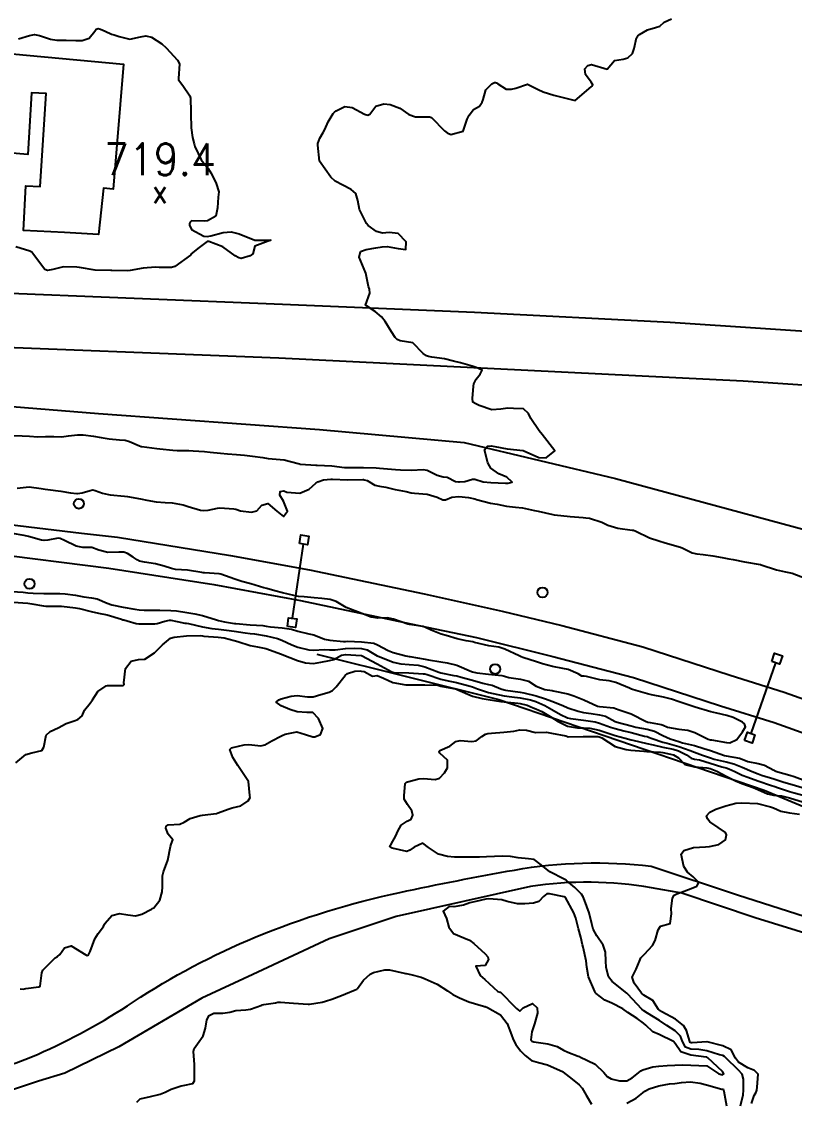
# Model space of a CAD drawing. Header units: metres. Extents: x 307586 to 320046, y 7427249 to 7434250.
# Drawn here: x 310964.7 to 311061.8, y 7432630.5 to 7432765.9 of the extents above; entities that cross this region are included whole.
import ezdxf
from ezdxf.enums import TextEntityAlignment as Align

# ---------------------------------------------------------------- set-up
doc = ezdxf.new("R2010")
doc.units = ezdxf.units.M
doc.header["$MEASUREMENT"] = 0
for name, color, linetype in [('Curvas de Nivel 1m', 11, 'Continuous'), ('Curvas de Nivel 5m', 15, 'Continuous'), ('Divisa', 42, 'FENCELINE2'), ('Edificações', 30, 'Continuous'), ('Linha Férrea', 20, 'Continuous'), ('Pontos Cotados', 45, 'Continuous'), ('Portico', 45, 'Continuous'), ('Postes', 20, 'Continuous'), ('Vias Primárias', 230, 'Continuous'), ('Vias Secundárias', 230, 'Continuous')]:
    doc.layers.add(name, color=color, linetype=linetype)
doc.styles.add('Style-STANDARD', font='STANDARD.shx')
doc.linetypes.add('FENCELINE2', pattern='A,0.25,-0.1,[132,ltypeshp.shx,S=0.1,R=0,X=-0.1,Y=0],-0.1,1', length=1.45)

# ---------------------------------------------------------------- blocks, each defined once
blk = doc.blocks.new('ELVTXT_97')
at = {"layer": 'Pontos Cotados', "linetype": 'Continuous', "style": 'Style-STANDARD'}
for s, height, p in [('719.4', 4, (0, 4)), ('x', 3, (0, 0))]:
    blk.add_text(s, height=height, dxfattribs=at).set_placement(p, align=Align.MIDDLE_CENTER)

msp = doc.modelspace()

# ---------------------------------------------------------------- linework, layer by layer
at = {"layer": 'Curvas de Nivel 1m', "flags": 128}
for points, elevation in [([(310963.72, 7432713.91), (310964.78, 7432713.87), (310965.72, 7432713.82), (310966.74, 7432713.77), (310967.72, 7432713.81), (310968.75, 7432713.79), (310969.72, 7432713.75), (310970.59, 7432713.88), (310971.73, 7432714.02), (310972.46, 7432713.99), (310973.72, 7432713.86), (310974.72, 7432713.69), (310975.72, 7432713.51), (310977, 7432713.39), (310977.72, 7432713.32), (310978.26, 7432713.19), (310979.51, 7432712.63), (310979.71, 7432712.55), (310979.8, 7432712.54), (310981.71, 7432712.29), (310982.06, 7432712.25), (310983.71, 7432712.07), (310984.25, 7432712.04), (310985.7, 7432712.02), (310986.25, 7432712.01), (310987.7, 7432711.92), (310988.39, 7432711.84), (310989.7, 7432711.71), (310990.56, 7432711.64), (310991.7, 7432711.55), (310992.73, 7432711.45), (310993.7, 7432711.34), (310995, 7432711.15), (310995.69, 7432711.04), (310997.2, 7432710.92), (310997.69, 7432710.85), (310999.45, 7432710.39), (310999.64, 7432710.35), (310999.68, 7432710.34), (310999.73, 7432710.34), (311001.68, 7432710.21), (311001.85, 7432710.2), (311003.68, 7432710.11), (311005.27, 7432709.92), (311005.68, 7432709.89), (311006.1, 7432709.89), (311007.68, 7432709.9), (311009.27, 7432709.87), (311009.68, 7432709.83), (311010.17, 7432709.77), (311011.68, 7432709.67), (311012.32, 7432709.6), (311013.68, 7432709.59), (311015.14, 7432709.67), (311015.68, 7432709.56), (311016.91, 7432708.95), (311017.67, 7432708.73), (311018.16, 7432708.67), (311019.21, 7432708.16), (311019.61, 7432708.1), (311019.66, 7432708.09), (311019.72, 7432708.1), (311020.41, 7432708.14), (311021.37, 7432708.42), (311021.67, 7432708.42), (311022.7, 7432708.12), (311023.66, 7432708.02), (311025.52, 7432707.94), (311025.66, 7432707.93), (311025.82, 7432707.92), (311026.36, 7432708.07), (311025.67, 7432708.71), (311024.68, 7432709.1), (311023.68, 7432709.83), (311023.49, 7432710.11), (311023.3, 7432710.5), (311022.88, 7432712.12), (311023.24, 7432712.6), (311023.72, 7432712.63), (311024.17, 7432712.56), (311025.71, 7432712.23), (311027.71, 7432712.06), (311029.7, 7432711.15), (311030.61, 7432711.11), (311031.71, 7432712.01), (311030.12, 7432714.03), (311029.74, 7432714.49), (311028.69, 7432716.05), (311028.38, 7432716.67), (311027.78, 7432717.28), (311026.51, 7432717.33), (311025.78, 7432717.36), (311024.92, 7432717.23), (311023.77, 7432717.13), (311022.2, 7432717.7), (311021.78, 7432717.89), (311021.38, 7432718.13), (311021.36, 7432718.56), (311021.47, 7432720.13), (311021.51, 7432720.43), (311021.82, 7432721), (311022.32, 7432721.63), (311022.58, 7432722.12), (311021.84, 7432722.48), (311021.33, 7432722.64), (311019.84, 7432723.04), (311018.96, 7432723.28), (311017.85, 7432723.56), (311016.27, 7432723.77), (311015.85, 7432723.84), (311015.56, 7432723.91), (311015.14, 7432724.21), (311013.87, 7432725.56), (311012.29, 7432725.83), (311011.88, 7432725.99), (311011.65, 7432726.25), (311011.19, 7432726.96), (311010.4, 7432728.26), (311009.91, 7432728.81), (311009.11, 7432729.48), (311007.92, 7432730.3), (311008.45, 7432731.79), (311008.4, 7432732.29), (311008.28, 7432732.62), (311007.97, 7432734.3), (311007.1, 7432736.31), (311007.29, 7432737.02), (311008.01, 7432737.3), (311009.23, 7432737.49), (311010.02, 7432737.63), (311010.62, 7432737.66), (311012.01, 7432737.4), (311012.99, 7432737.27), (311013.04, 7432738.24), (311012.03, 7432739.3), (311010.89, 7432739.41), (311010.03, 7432739.32), (311009.31, 7432739.56), (311008.27, 7432740.3), (311008.05, 7432740.56), (311007.15, 7432742.31), (311006.95, 7432743.44), (311006.7, 7432744.31), (311006.1, 7432744.82), (311005.07, 7432745.37), (311004.12, 7432745.85), (311003.55, 7432746.36), (311002.14, 7432748.37), (311001.91, 7432750.37), (311001.93, 7432750.61), (311002.18, 7432751.25), (311002.58, 7432751.98), (311002.81, 7432752.36), (311003.24, 7432753.32), (311003.85, 7432754.35), (311004.03, 7432754.54), (311004.22, 7432754.7), (311005.31, 7432755.25), (311006.22, 7432755.1), (311007.79, 7432754.3), (311008.21, 7432754.17), (311008.45, 7432754.3), (311009.21, 7432755.3), (311010.23, 7432755.58), (311011.01, 7432755.48), (311012.22, 7432755.02), (311013.38, 7432754.24), (311014.21, 7432753.94), (311015.95, 7432753.94), (311016.21, 7432753.86), (311017.86, 7432752.18), (311018.19, 7432751.92), (311018.63, 7432751.72), (311020.19, 7432752.15), (311020.68, 7432753.67), (311020.94, 7432754.14), (311021.5, 7432754.86), (311022.23, 7432755.3), (311022.58, 7432755.79), (311022.69, 7432756.13), (311023.04, 7432757.34), (311023.79, 7432758.11), (311024.13, 7432758.25), (311024.26, 7432758.26), (311024.39, 7432758.23), (311024.56, 7432758.11), (311025.6, 7432757.43), (311026.26, 7432757.41), (311026.8, 7432757.54), (311028.26, 7432758.06), (311029.59, 7432757.37), (311030.25, 7432757.08), (311031.59, 7432756.67), (311032.25, 7432756.52), (311034.24, 7432755.99), (311036.26, 7432757.71), (311036.4, 7432757.82), (311036.47, 7432757.96), (311036.27, 7432758.29), (311035.57, 7432759.26), (311035.46, 7432759.97), (311035.84, 7432760.41), (311036.29, 7432760.52), (311038.28, 7432759.94), (311039.21, 7432761.02), (311040.3, 7432761.19), (311040.87, 7432761.34), (311041.45, 7432761.9), (311041.68, 7432762.54), (311041.96, 7432763.89), (311042.12, 7432764.11), (311042.34, 7432764.3), (311043.35, 7432764.88), (311044.35, 7432765.17), (311044.9, 7432765.32), (311045.45, 7432765.85), (311046.37, 7432766.27)], 718), ([(310964.32, 7432763.75), (310965.68, 7432764.16), (310966.33, 7432764.31), (310966.97, 7432764.15), (310968.32, 7432763.7), (310969.13, 7432763.58), (310970.32, 7432763.56), (310971.52, 7432763.54), (310972.32, 7432763.55), (310973.21, 7432763.84), (310973.9, 7432764.71), (310974.08, 7432764.97), (310974.34, 7432765.04), (310974.6, 7432764.97), (310975.2, 7432764.7), (310975.99, 7432764.34), (310976.33, 7432764.24), (310976.97, 7432764.03), (310978.32, 7432763.71), (310979.66, 7432763.98), (310980.33, 7432764.11), (310981.01, 7432763.94), (310982.32, 7432763.11), (310982.85, 7432762.6), (310984.29, 7432761.05), (310984.56, 7432760.59), (310984.42, 7432758.75), (310984.44, 7432758.59), (310984.96, 7432757.88), (310985.86, 7432756.57), (310985.94, 7432756.28), (310985.96, 7432754.56), (310985.96, 7432754.31), (310986.03, 7432752.56), (310986.18, 7432751.37), (310986.37, 7432750.56), (310986.48, 7432750.24), (310987.25, 7432748.55), (310988.13, 7432747.45), (310988.49, 7432746.91), (310988.68, 7432746.53), (310989.17, 7432745.59), (310989.47, 7432744.52), (310989.42, 7432743.86), (310989.31, 7432742.52), (310989.1, 7432741.48), (310988.05, 7432740.87), (310987.73, 7432740.86), (310986.05, 7432740.9), (310985.87, 7432740.73), (310985.81, 7432740.56), (310985.82, 7432740.34), (310986.04, 7432739.8), (310987.6, 7432738.97), (310988.03, 7432738.92), (310988.5, 7432739.01), (310990.03, 7432739.4), (310991.02, 7432739.51), (310992.03, 7432739.27), (310994.02, 7432738.47), (310996.02, 7432738.44), (310994.02, 7432737.69), (310993.74, 7432736.74), (310993.44, 7432736.48), (310992.31, 7432736.17), (310992, 7432736.23), (310991.53, 7432736.49), (310990.01, 7432737.64), (310988.25, 7432738.31), (310988.02, 7432738.27), (310987.01, 7432737.55), (310986, 7432736.72), (310985.95, 7432736.6), (310985.92, 7432736.56), (310983.98, 7432735.16), (310983.55, 7432735.02), (310981.98, 7432735.04), (310981.54, 7432735.05), (310979.98, 7432734.92), (310978.34, 7432734.65), (310977.97, 7432734.6), (310976.03, 7432734.63), (310975.97, 7432734.63), (310975.93, 7432734.64), (310973.97, 7432734.71), (310971.98, 7432735.01), (310971.66, 7432735.05), (310969.98, 7432735.09), (310968.65, 7432734.77), (310967.97, 7432734.64), (310967.61, 7432734.78), (310966.46, 7432736.33), (310966.13, 7432736.8), (310966, 7432736.95), (310965.73, 7432737.08), (310964, 7432737.61)], 718), ([(310964.13, 7432707.31), (310965.65, 7432707.46), (310967.18, 7432707.25), (310967.65, 7432707.17), (310968.02, 7432707.15), (310969.64, 7432706.93), (310970.87, 7432706.74), (310971.64, 7432706.64), (310971.74, 7432706.64), (310972.31, 7432706.72), (310973.34, 7432707.02), (310973.65, 7432707.08), (310973.97, 7432707.02), (310974.89, 7432706.69), (310975.64, 7432706.5), (310975.85, 7432706.47), (310977.64, 7432706.31), (310978.03, 7432706.26), (310979.63, 7432705.96), (310980.46, 7432705.79), (310981.63, 7432705.6), (310982.73, 7432705.5), (310983.63, 7432705.46), (310984.99, 7432705.2), (310985.62, 7432705.01), (310987.19, 7432704.54), (310987.61, 7432704.5), (310988.14, 7432704.53), (310989.32, 7432704.81), (310989.62, 7432704.84), (310991.38, 7432704.72), (310991.62, 7432704.68), (310992.23, 7432704.48), (310993.61, 7432704.3), (310994.27, 7432704.46), (310994.89, 7432705.18), (310995.63, 7432705.37), (310996.78, 7432704.43), (310997.61, 7432703.75), (310998.12, 7432704.41), (310997.63, 7432705.69), (310997.17, 7432706.42), (310997.2, 7432706.88), (310997.65, 7432706.99), (310998.04, 7432706.81), (310999.65, 7432706.69), (311000.83, 7432707.2), (311001.66, 7432707.92), (311001.91, 7432708.12), (311002.65, 7432708.36), (311003.56, 7432708.45), (311003.66, 7432708.45), (311003.76, 7432708.44), (311005.66, 7432708.37), (311007.59, 7432708.38), (311007.66, 7432708.38), (311007.74, 7432708.37), (311008.12, 7432708.29), (311009.07, 7432707.7), (311009.66, 7432707.57), (311010.47, 7432707.45), (311011.65, 7432707.14), (311013.02, 7432706.87), (311013.65, 7432706.72), (311014.09, 7432706.66), (311015.65, 7432706.54), (311016.9, 7432706.19), (311017.64, 7432705.83), (311017.98, 7432705.84), (311018.76, 7432706.16), (311019.64, 7432706.25), (311020.86, 7432706.14), (311021.64, 7432705.96), (311021.88, 7432705.89), (311023.63, 7432705.43), (311024.45, 7432705.28), (311025.63, 7432705.06), (311026.78, 7432704.92), (311027.62, 7432704.83), (311029.14, 7432704.52), (311029.62, 7432704.41), (311031.45, 7432704.01), (311031.61, 7432703.97), (311031.66, 7432703.97), (311033.61, 7432703.74), (311035.27, 7432703.63), (311035.61, 7432703.6), (311036.05, 7432703.52), (311037.6, 7432703.02), (311038.35, 7432702.68), (311039.6, 7432702.27), (311041.44, 7432702.05), (311041.59, 7432702.02), (311041.9, 7432701.89), (311043.58, 7432701.08), (311044.75, 7432700.68), (311045.57, 7432700.44), (311047.49, 7432699.9), (311047.56, 7432699.87), (311047.71, 7432699.82), (311048.96, 7432699.2), (311049.56, 7432699.07), (311050.36, 7432698.98), (311051.55, 7432698.79), (311052.73, 7432698.58), (311053.55, 7432698.43), (311054.13, 7432698.33), (311055.55, 7432698.04), (311057.5, 7432697.74), (311057.54, 7432697.73), (311057.64, 7432697.7), (311059.54, 7432697.04), (311060.7, 7432696.82), (311061.53, 7432696.64), (311063.17, 7432695.99)], 719), ([(310963.49, 7432694.32), (310964.91, 7432694.23), (310965.49, 7432694.17), (310966.16, 7432694.12), (310967.49, 7432694.07), (310968.81, 7432694.08), (310969.49, 7432694.07), (310970.19, 7432694.04), (310971.48, 7432693.87), (310972.54, 7432693.67), (310973.48, 7432693.54), (310974.18, 7432693.4), (310975.47, 7432692.85), (310976.03, 7432692.67), (310977.47, 7432692.38), (310978.93, 7432692.11), (310979.46, 7432692.02), (310980.11, 7432691.97), (310981.46, 7432691.98), (310982.07, 7432692), (310983.46, 7432691.95), (310984.16, 7432691.89), (310985.46, 7432691.7), (310986.48, 7432691.52), (310987.45, 7432691.32), (310989.2, 7432690.76), (310989.45, 7432690.67), (310990.22, 7432690.5), (310991.44, 7432690.32), (310991.63, 7432690.3), (310993.44, 7432690.14), (310995.03, 7432690.04), (310995.44, 7432689.98), (310995.98, 7432689.89), (310997.44, 7432689.77), (310998.63, 7432689.6), (310999.43, 7432689.35), (311000.8, 7432689.01), (311001.43, 7432688.87), (311002.77, 7432688.36), (311003.42, 7432688.21), (311005.16, 7432688.06), (311005.42, 7432688.07), (311005.66, 7432688.08), (311007.42, 7432688), (311008.96, 7432687.82), (311009.42, 7432687.65), (311010.75, 7432686.92), (311011.41, 7432686.66), (311012.99, 7432686.23), (311013.4, 7432686.17), (311013.47, 7432686.16), (311015.4, 7432685.83), (311015.85, 7432685.74), (311017.39, 7432685.51), (311018.18, 7432685.38), (311019.39, 7432685.06), (311021.22, 7432684.29), (311021.37, 7432684.22), (311021.92, 7432684.12), (311023.37, 7432683.96), (311025.05, 7432683.77), (311025.37, 7432683.68), (311025.94, 7432683.51), (311027.37, 7432683.33), (311028.4, 7432683.08), (311029.36, 7432682.46), (311030.44, 7432682.02), (311031.35, 7432681.89), (311031.49, 7432681.87), (311033.35, 7432681.48), (311034.1, 7432681.23), (311035.33, 7432680.72), (311037.08, 7432679.94), (311037.32, 7432679.9), (311039.1, 7432679.7), (311039.32, 7432679.63), (311039.78, 7432679.45), (311041.31, 7432678.95), (311043.18, 7432677.99), (311043.3, 7432677.95), (311043.37, 7432677.93), (311043.68, 7432677.86), (311045.08, 7432677.62), (311045.3, 7432677.55), (311045.84, 7432677.29), (311047.3, 7432677.04), (311048.4, 7432676.91), (311049.29, 7432676.6), (311050.98, 7432675.77), (311051.28, 7432675.7), (311051.37, 7432675.68), (311053.28, 7432675.36), (311053.68, 7432675.34), (311054.55, 7432675.73), (311055.29, 7432676.69), (311055.67, 7432677.35), (311055.55, 7432677.72), (311055.3, 7432677.92), (311054.09, 7432678.52), (311053.31, 7432678.76), (311052.04, 7432679.04), (311051.32, 7432679.22), (311049.32, 7432679.79), (311047.33, 7432680.49), (311046.37, 7432680.79), (311045.34, 7432681.07), (311043.84, 7432681.37), (311043.35, 7432681.47), (311041.87, 7432681.88), (311041.35, 7432682.05), (311041.08, 7432682.17), (311039.36, 7432682.9), (311038.53, 7432683.09), (311037.37, 7432683.24), (311035.67, 7432683.65), (311035.37, 7432683.69), (311035.11, 7432683.71), (311034.62, 7432683.97), (311033.38, 7432684.52), (311032.72, 7432684.66), (311031.39, 7432684.89), (311030.17, 7432685.24), (311029.4, 7432685.5), (311027.68, 7432686.06), (311027.47, 7432686.13), (311027.4, 7432686.16), (311027.22, 7432686.25), (311025.41, 7432687.09), (311024.65, 7432687.33), (311023.42, 7432687.51), (311021.61, 7432687.94), (311021.42, 7432687.99), (311020.55, 7432688.14), (311019.43, 7432688.38), (311018.04, 7432688.79), (311017.43, 7432688.99), (311016.15, 7432689.48), (311015.44, 7432689.82), (311015.15, 7432689.92), (311013.44, 7432690.19), (311013.22, 7432690.23), (311011.45, 7432690.85), (311010.67, 7432691.04), (311009.45, 7432691), (311008.63, 7432691.11), (311007.46, 7432691.55), (311005.47, 7432692.32), (311004.23, 7432693.08), (311003.48, 7432693.32), (311002.41, 7432693.44), (311001.48, 7432693.53), (311000.22, 7432693.65), (310999.49, 7432693.71), (310998.91, 7432693.82), (310997.49, 7432694.18), (310996.54, 7432694.43), (310995.5, 7432694.71), (310995.14, 7432694.8), (310993.51, 7432695.28), (310992.39, 7432695.6), (310991.51, 7432695.86), (310989.72, 7432696.51), (310989.52, 7432696.56), (310987.67, 7432696.68), (310987.52, 7432696.69), (310987.34, 7432696.72), (310985.53, 7432696.99), (310984.06, 7432697.11), (310983.53, 7432697.21), (310982.61, 7432697.52), (310981.53, 7432697.81), (310980.13, 7432698.03), (310979.54, 7432698.15), (310979.22, 7432698.31), (310978.74, 7432698.64), (310978, 7432699.11), (310977.55, 7432699.26), (310976.94, 7432699.27), (310975.55, 7432699.24), (310974.4, 7432699.54), (310973.55, 7432699.84), (310972.42, 7432699.86), (310971.56, 7432700.01), (310970.08, 7432700.74), (310969.57, 7432700.98), (310969.31, 7432701.01), (310967.99, 7432700.77), (310967.56, 7432700.72), (310967.21, 7432700.78), (310965.57, 7432701.22), (310965.02, 7432701.36), (310963.57, 7432701.62)], 719), ([(310964, 7432672.82), (310965.24, 7432673.85), (310965.98, 7432674.06), (310967.25, 7432674.34), (310967.48, 7432674.78), (310967.78, 7432676.27), (310968.29, 7432676.76), (310969.29, 7432677.19), (310970.3, 7432677.73), (310971.3, 7432678.09), (310971.77, 7432678.25), (310972.31, 7432678.72), (310972.62, 7432679.41), (310973.32, 7432680.29), (310973.6, 7432680.71), (310974.29, 7432681.75), (310975.35, 7432682.49), (310975.51, 7432682.52), (310977.35, 7432682.52), (310977.47, 7432682.54), (310977.58, 7432682.66), (310977.56, 7432682.86), (310977.77, 7432684.65), (310978.46, 7432685.57), (310979.39, 7432685.78), (310980.17, 7432685.85), (310981.4, 7432686.61), (310982.39, 7432687.63), (310983.42, 7432688.47), (310983.87, 7432688.58), (310985.42, 7432688.77), (310987.17, 7432688.8), (310987.43, 7432688.76), (310987.62, 7432688.73), (310989.42, 7432688.6), (310990.14, 7432688.5), (310991.42, 7432688.17), (310991.87, 7432688.04), (310993.41, 7432687.56), (310994.34, 7432687.38), (310995.41, 7432687.18), (310997.37, 7432686.45), (310997.4, 7432686.44), (310997.44, 7432686.42), (310999.39, 7432685.66), (311000.38, 7432685.39), (311001.39, 7432685.3), (311002.3, 7432685.45), (311003.39, 7432685.66), (311003.93, 7432685.8), (311004.88, 7432686.33), (311005.4, 7432686.42), (311007.39, 7432686.31), (311007.43, 7432686.3), (311009.39, 7432685.25), (311011.22, 7432684.25), (311011.37, 7432684.18), (311011.47, 7432684.15), (311013.37, 7432684.1), (311015.14, 7432683.97), (311015.37, 7432683.97), (311015.66, 7432683.9), (311017.36, 7432683.33), (311018.3, 7432683.1), (311019.36, 7432682.89), (311021.05, 7432682.44), (311021.36, 7432682.35), (311021.97, 7432682.12), (311023.35, 7432681.65), (311023.95, 7432681.5), (311025.34, 7432681.24), (311026.3, 7432681.11), (311027.34, 7432680.97), (311028.65, 7432680.73), (311029.33, 7432680.53), (311030.46, 7432680.02), (311031.32, 7432679.52), (311032.43, 7432678.88), (311033.31, 7432678.45), (311033.68, 7432678.36), (311035.31, 7432678.19), (311036.79, 7432677.95), (311037.3, 7432677.8), (311038.69, 7432677.31), (311039.29, 7432677.11), (311040.36, 7432676.84), (311041.29, 7432676.6), (311042.99, 7432676.17), (311043.29, 7432676.11), (311043.47, 7432676.05), (311043.95, 7432675.86), (311045.28, 7432675.42), (311045.83, 7432675.28), (311047.27, 7432674.86), (311048.72, 7432674.34), (311049.26, 7432674.14), (311050.25, 7432673.78), (311051.25, 7432673.42), (311051.73, 7432673.28), (311053.24, 7432672.94), (311054.2, 7432672.7), (311055.24, 7432672.28), (311056.51, 7432671.71), (311057.23, 7432671.42), (311057.65, 7432671.27), (311059.22, 7432670.78), (311060.49, 7432670.38), (311061.21, 7432670.16), (311063.09, 7432669.63)], 721), ([(310964.51, 7432644.43), (310964.89, 7432644.39), (310965.24, 7432644.45), (310966.89, 7432644.67), (310967.04, 7432644.78), (310967.24, 7432646.45), (310967.39, 7432646.77), (310968.94, 7432648.3), (310969.2, 7432648.49), (310969.5, 7432648.74), (310970.1, 7432649.59), (310970.95, 7432649.82), (310972.76, 7432648.71), (310972.94, 7432648.63), (310973.1, 7432648.71), (310973.34, 7432649.1), (310973.9, 7432650.7), (310974.31, 7432651.36), (310974.99, 7432652.26), (310975.13, 7432652.54), (310975.19, 7432652.68), (310976.03, 7432653.64), (310977.01, 7432653.88), (310978.06, 7432653.7), (310979, 7432653.59), (310979.81, 7432653.82), (310981.01, 7432654.45), (310981.12, 7432654.5), (310981.31, 7432654.61), (310982.07, 7432655.56), (310982.36, 7432656.6), (310982.41, 7432657.24), (310982.43, 7432658.6), (310982.53, 7432659.13), (310983.08, 7432660.59), (310983.4, 7432662.29), (310983.5, 7432662.58), (310983.69, 7432663.15), (310983.13, 7432663.84), (310982.82, 7432664.59), (310982.86, 7432664.87), (310983.14, 7432665.02), (310984.6, 7432665.11), (310985.14, 7432665.34), (310985.9, 7432665.8), (310987.16, 7432666.2), (310987.44, 7432666.25), (310989.16, 7432666.46), (310989.21, 7432666.46), (310989.4, 7432666.51), (310990.66, 7432667.01), (310991.17, 7432667.15), (310992.24, 7432667.42), (310993.18, 7432668.05), (310993.41, 7432668.47), (310993.4, 7432668.69), (310993.2, 7432670.47), (310991.86, 7432672.48), (310991.24, 7432673.49), (310990.88, 7432674.49), (310991.06, 7432674.68), (310991.26, 7432674.75), (310992.66, 7432675.07), (310993.26, 7432675.1), (310994.75, 7432674.96), (310995.26, 7432675.06), (310996.14, 7432675.56), (310997.28, 7432676.17), (310997.45, 7432676.25), (310997.83, 7432676.41), (310999.29, 7432676.72), (311000.39, 7432676.38), (311001.28, 7432676.08), (311001.56, 7432676.09), (311002.27, 7432676.36), (311002.54, 7432677.11), (311002.03, 7432678.36), (311001.31, 7432679.12), (311000.54, 7432679.15), (310999.31, 7432679.21), (310998.41, 7432679.5), (310997.32, 7432679.95), (310996.68, 7432680.43), (310997.01, 7432680.74), (310997.33, 7432680.84), (310998.56, 7432681.18), (310999.34, 7432681.26), (311000.61, 7432681.1), (311001.33, 7432681.12), (311002.32, 7432681.38), (311003.34, 7432681.68), (311003.78, 7432681.91), (311004.24, 7432682.34), (311005.37, 7432683.79), (311005.64, 7432684.05), (311006.56, 7432684.31), (311007.33, 7432684.35), (311007.37, 7432684.34), (311007.73, 7432684.29), (311008.8, 7432683.71), (311009.37, 7432683.79), (311010.17, 7432683.46), (311011.36, 7432682.89), (311012.97, 7432682.62), (311013.36, 7432682.62), (311013.73, 7432682.6), (311015.36, 7432682.59), (311016.99, 7432682.55), (311017.36, 7432682.46), (311017.59, 7432682.41), (311018.97, 7432682.16), (311019.35, 7432682.05), (311019.53, 7432681.97), (311021.34, 7432681.17), (311022.57, 7432680.88), (311023.33, 7432680.75), (311024.9, 7432680.52), (311025.33, 7432680.48), (311027.07, 7432680.32), (311027.33, 7432680.28), (311028.22, 7432680.05), (311028.99, 7432679.71), (311029.32, 7432679.59), (311030.08, 7432679.26), (311031.31, 7432678.51), (311032.12, 7432678), (311033.3, 7432677.43), (311034.54, 7432677.22), (311035.3, 7432677.22), (311036.08, 7432677.17), (311037.29, 7432676.92), (311038.04, 7432676.68), (311039.29, 7432676.25), (311040.56, 7432675.9), (311041.28, 7432675.71), (311041.52, 7432675.65), (311043.27, 7432675.23), (311044.07, 7432675.06), (311045.27, 7432674.79), (311046.58, 7432674.51), (311047.26, 7432674.31), (311048.26, 7432673.8), (311048.84, 7432673.39), (311049.25, 7432673.27), (311049.86, 7432673.17), (311051.24, 7432672.77), (311052.69, 7432672.3), (311053.24, 7432672.17), (311053.56, 7432672.07), (311054.3, 7432671.73), (311055.23, 7432671.28), (311055.94, 7432670.99), (311057.22, 7432670.53), (311058.92, 7432669.96), (311059.21, 7432669.87), (311059.82, 7432669.66), (311061.2, 7432669.23), (311061.78, 7432669.06), (311063.19, 7432668.66)], 722), ([(311055.03, 7432629.72), (311055.35, 7432631.11), (311055.42, 7432631.71), (311055.41, 7432633.07), (311055.23, 7432633.72), (311054.78, 7432634.2), (311053.19, 7432635.74), (311053, 7432635.94), (311052.81, 7432636.04), (311052.41, 7432636.15), (311050.81, 7432636.65), (311049.8, 7432636.79), (311048.81, 7432636.86), (311048.13, 7432637.11), (311047.73, 7432637.81), (311047.48, 7432638.46), (311046.84, 7432639.13), (311045.79, 7432639.83), (311044.85, 7432640.43), (311043.34, 7432641.38), (311042.87, 7432641.68), (311042.65, 7432641.87), (311040.89, 7432643.77), (311040.76, 7432643.89), (311038.91, 7432645.33), (311038.45, 7432645.92), (311038.15, 7432647.14), (311038.13, 7432647.92), (311038.08, 7432649.05), (311037.77, 7432649.93), (311036.98, 7432651.08), (311036.53, 7432651.94), (311036.35, 7432652.59), (311036, 7432653.95), (311035.43, 7432655.56), (311035.27, 7432655.96), (311035.05, 7432656.31), (311034.23, 7432657.15), (311033.22, 7432657.99), (311033.13, 7432658.06), (311033.06, 7432658.1), (311032.88, 7432658.18), (311031.07, 7432659.1), (311029.99, 7432660.02), (311029.09, 7432660.66), (311028.39, 7432660.74), (311027.1, 7432660.89), (311026.12, 7432661.05), (311025.1, 7432661.1), (311024.13, 7432661.06), (311023.1, 7432661.02), (311022.23, 7432660.98), (311021.1, 7432660.96), (311020.28, 7432660.95), (311019.1, 7432660.98), (311018.23, 7432661.03), (311017.1, 7432661.33), (311015.82, 7432662.19), (311015.12, 7432662.73), (311014.01, 7432662.22), (311013.5, 7432661.83), (311013.1, 7432661.69), (311011.25, 7432662.11), (311011.11, 7432662.16), (311011.02, 7432662.25), (311010.99, 7432662.37), (311011.12, 7432662.61), (311011.72, 7432663.65), (311011.96, 7432664.24), (311012.4, 7432664.98), (311013.15, 7432665.47), (311013.65, 7432665.73), (311013.88, 7432666.22), (311013.75, 7432666.8), (311013.18, 7432667.59), (311012.79, 7432668.23), (311012.77, 7432668.65), (311012.9, 7432670.23), (311013.05, 7432670.38), (311013.21, 7432670.43), (311014.62, 7432670.8), (311015.21, 7432670.83), (311016.68, 7432670.72), (311017.21, 7432670.87), (311017.85, 7432671.55), (311018.2, 7432672.17), (311018.23, 7432673.15), (311017.25, 7432674.02), (311017.19, 7432674.18), (311017.19, 7432674.24), (311017.26, 7432674.37), (311018.52, 7432674.91), (311019.27, 7432675.48), (311019.79, 7432675.63), (311021.27, 7432675.49), (311021.83, 7432675.57), (311022.53, 7432676.12), (311022.99, 7432676.41), (311023.29, 7432676.5), (311023.73, 7432676.55), (311025.29, 7432676.66), (311026.56, 7432676.8), (311027.29, 7432676.94), (311028.15, 7432676.9), (311029.29, 7432676.62), (311030.64, 7432676.67), (311031.29, 7432676.54), (311033.08, 7432676.19), (311033.28, 7432676.12), (311033.39, 7432676.09), (311035.28, 7432676.11), (311037.12, 7432676.11), (311037.28, 7432676.08), (311037.39, 7432676.05), (311037.61, 7432675.94), (311039.27, 7432674.87), (311040.67, 7432674.49), (311041.26, 7432674.42), (311042.87, 7432674.26), (311043.26, 7432674.23), (311044.96, 7432674.14), (311045.26, 7432674.11), (311046.62, 7432673.83), (311047.25, 7432673.43), (311048.05, 7432672.62), (311049.24, 7432672.31), (311050.81, 7432672.2), (311051.24, 7432672.1), (311052.07, 7432671.76), (311053.22, 7432671.13), (311054.39, 7432670.55), (311055.21, 7432670.21), (311056.63, 7432669.71), (311057.2, 7432669.46), (311058.42, 7432668.91), (311059.19, 7432668.77), (311060.2, 7432668.65), (311061.19, 7432668.41), (311062.94, 7432667.87)], 723), ([(311056.41, 7432630.02), (311056.74, 7432631.02), (311056.99, 7432631.46), (311057.07, 7432631.7), (311057.14, 7432632.08), (311057.27, 7432633.69), (311056.78, 7432634.17), (311055.97, 7432634.52), (311054.8, 7432635.22), (311054.4, 7432635.73), (311053.86, 7432636.78), (311052.82, 7432637.28), (311050.84, 7432637.75), (311050.82, 7432637.75), (311048.97, 7432637.64), (311048.82, 7432637.64), (311048.71, 7432637.68), (311048.65, 7432637.79), (311048.25, 7432639.21), (311047.87, 7432639.8), (311046.86, 7432640.63), (311045.16, 7432641.54), (311044.87, 7432641.7), (311044.73, 7432641.84), (311044, 7432642.97), (311042.89, 7432643.65), (311042.61, 7432643.87), (311041.66, 7432645.14), (311041.42, 7432645.89), (311041.93, 7432646.88), (311042.33, 7432647.88), (311042.52, 7432648.3), (311042.95, 7432648.8), (311043.96, 7432649.86), (311044.31, 7432650.51), (311044.7, 7432651.84), (311045, 7432652.28), (311046.18, 7432652.65), (311046.35, 7432653.83), (311046.32, 7432654.53), (311046.47, 7432655.83), (311046.68, 7432656.19), (311047.05, 7432656.37), (311047.96, 7432656.71), (311049.06, 7432657.11), (311049.55, 7432657.3), (311049.81, 7432657.78), (311049.07, 7432658.51), (311048.37, 7432659.09), (311047.92, 7432659.81), (311047.57, 7432661.35), (311047.9, 7432661.81), (311049.12, 7432662.16), (311050.62, 7432662.28), (311051.12, 7432662.32), (311052.31, 7432662.57), (311053.13, 7432663.14), (311053.28, 7432663.75), (311053.14, 7432664.08), (311052.21, 7432664.69), (311051.16, 7432665.38), (311050.87, 7432665.77), (311050.77, 7432666.17), (311051.17, 7432666.6), (311051.95, 7432666.99), (311053.18, 7432667.43), (311054.43, 7432667.73), (311055.18, 7432667.78), (311057.18, 7432667.7), (311058.81, 7432667.3), (311059.18, 7432667.16), (311060.11, 7432666.72), (311061.17, 7432666.55), (311062.43, 7432666.38)], 724), ([(310979.17, 7432630.17), (310979.61, 7432630.62), (310980.51, 7432630.83), (310980.73, 7432630.86), (310982.13, 7432631.2), (310982.74, 7432631.45), (310983.5, 7432631.82), (310984.75, 7432632.25), (310985, 7432632.3), (310986.2, 7432632.55), (310986.44, 7432632.86), (310986.43, 7432634.54), (310986.41, 7432634.91), (310986.3, 7432636.55), (310986.4, 7432636.95), (310986.81, 7432637.5), (310987.52, 7432638.53), (310987.81, 7432639.5), (310988, 7432640.52), (310988.29, 7432641.08), (310988.86, 7432641.35), (310990.01, 7432641.35), (310990.86, 7432641.51), (310991.62, 7432641.72), (310992.86, 7432641.78), (310993.45, 7432641.88), (310994.87, 7432642.38), (310994.91, 7432642.4), (310995.15, 7432642.44), (310996.62, 7432642.67), (310996.88, 7432642.73), (310997.23, 7432642.77), (310998.88, 7432642.62), (311000.73, 7432642.51), (311000.87, 7432642.52), (311002.46, 7432642.77), (311002.88, 7432642.87), (311003.68, 7432643.14), (311004.89, 7432643.58), (311005.42, 7432643.79), (311006.63, 7432644.3), (311006.81, 7432644.39), (311006.9, 7432644.47), (311007.68, 7432645.52), (311008.51, 7432646.28), (311008.92, 7432646.47), (311010.36, 7432646.83), (311010.93, 7432646.83), (311012.76, 7432646.4), (311012.92, 7432646.36), (311013.04, 7432646.35), (311013.59, 7432646.22), (311014.92, 7432645.87), (311015.41, 7432645.7), (311016.91, 7432645), (311018.23, 7432644.16), (311018.62, 7432643.88), (311018.89, 7432643.72), (311019.73, 7432643.3), (311020.88, 7432642.78), (311022.73, 7432642.25), (311022.87, 7432642.22), (311022.96, 7432642.2), (311023.26, 7432642.1), (311024.86, 7432641.18), (311025.7, 7432640.07), (311026.25, 7432638.65), (311026.45, 7432638.06), (311026.82, 7432637.43), (311027.4, 7432636.65), (311027.97, 7432636.04), (311028.79, 7432635.42), (311029.64, 7432635.17), (311030.79, 7432634.88), (311032.73, 7432633.99), (311032.77, 7432633.96), (311033.88, 7432633.09), (311034.76, 7432632.35), (311035.12, 7432631.96), (311035.63, 7432631.06), (311036.3, 7432629.94)], 723), ([(311040.73, 7432630.06), (311041.91, 7432630.7), (311042.75, 7432631.37), (311043.03, 7432631.58), (311043.56, 7432631.86), (311044.76, 7432632.26), (311046.11, 7432632.48), (311046.76, 7432632.55), (311047.62, 7432632.67), (311048.76, 7432632.74), (311049.96, 7432632.58), (311050.76, 7432632.36), (311052.68, 7432631.82), (311052.75, 7432631.83), (311052.84, 7432631.84), (311052.9, 7432631.75), (311052.94, 7432631.56), (311053.28, 7432629.74)], 723)]:
    msp.add_lwpolyline(points, dxfattribs=dict(at, elevation=elevation))
at = {"layer": 'Curvas de Nivel 1m', "elevation": 722, "flags": 128}
msp.add_lwpolyline([(311030.71, 7432656.35), (311030.28, 7432656.02), (311029.68, 7432655.38), (311029.03, 7432655.19), (311027.95, 7432655.12), (311027.03, 7432655.08), (311025.7, 7432655.4), (311025.04, 7432655.59), (311023.42, 7432655.72), (311023.04, 7432655.69), (311021.76, 7432655.4), (311021.03, 7432655.22), (311020.22, 7432654.94), (311019.02, 7432654.74), (311018.41, 7432654.77), (311017.68, 7432654.17), (311018.09, 7432653.25), (311018.39, 7432652.16), (311018.98, 7432651.38), (311020.27, 7432650.84), (311020.97, 7432650.52), (311021.51, 7432650.12), (311022.95, 7432648.84), (311023.29, 7432648.45), (311023.37, 7432648.1), (311022.94, 7432647.36), (311021.77, 7432647.29), (311022.32, 7432646.12), (311022.92, 7432645.59), (311024.56, 7432644.08), (311024.83, 7432644.02), (311024.89, 7432643.99), (311026.78, 7432642.06), (311026.87, 7432641.97), (311027.29, 7432641.63), (311027.71, 7432642.05), (311028.88, 7432642.58), (311029.48, 7432642.02), (311029.52, 7432641.37), (311029.13, 7432640.03), (311028.83, 7432639.02), (311028.67, 7432638.03), (311028.71, 7432637.92), (311028.82, 7432637.84), (311029.08, 7432637.77), (311030.82, 7432637.5), (311031.98, 7432637.17), (311032.81, 7432636.73), (311033.32, 7432636.49), (311034.65, 7432635.96), (311034.8, 7432635.92), (311034.86, 7432635.9), (311036.79, 7432634.98), (311037.86, 7432633.92), (311038.27, 7432633.42), (311038.77, 7432633.13), (311039.81, 7432632.85), (311040.76, 7432632.88), (311041.41, 7432633.24), (311042.21, 7432633.88), (311042.52, 7432634.13), (311042.78, 7432634.24), (311044.02, 7432634.61), (311044.79, 7432634.73), (311045.82, 7432634.79), (311046.79, 7432634.85), (311047.7, 7432634.9), (311048.79, 7432634.84), (311049.78, 7432634.78), (311050.79, 7432634.76), (311052.31, 7432633.75), (311052.77, 7432633.64), (311052.95, 7432633.75), (311052.78, 7432634.05), (311050.94, 7432635.77), (311050.8, 7432635.83), (311050.72, 7432635.85), (311048.81, 7432636.08), (311047.53, 7432636.52), (311046.82, 7432637.54), (311046.63, 7432637.82), (311044.83, 7432638.67), (311044.02, 7432639.04), (311043.13, 7432639.87), (311042.85, 7432640.12), (311042.06, 7432640.68), (311040.87, 7432641.46), (311040.25, 7432641.9), (311038.88, 7432642.63), (311037.97, 7432643.01), (311036.89, 7432643.83), (311036.82, 7432643.94), (311036.73, 7432644.11), (311035.93, 7432645.95), (311035.73, 7432647.16), (311035.66, 7432647.95), (311035.27, 7432649.65), (311035.19, 7432649.96), (311034.98, 7432650.9), (311034.67, 7432651.96), (311034.33, 7432653.3), (311034.11, 7432653.97), (311033.04, 7432655.89), (311032.88, 7432655.99), (311031.05, 7432656.37)], close=True, dxfattribs=at)
at = {"layer": 'Curvas de Nivel 5m', "elevation": 720, "flags": 128}
msp.add_lwpolyline([(310963.63, 7432692.98), (310965.47, 7432692.86), (310966, 7432692.79), (310967.47, 7432692.51), (310967.77, 7432692.48), (310969.47, 7432692.49), (310969.74, 7432692.48), (310971.47, 7432692.29), (310971.99, 7432692.2), (310973.46, 7432691.8), (310974.36, 7432691.6), (310975.45, 7432691.39), (310977.27, 7432690.84), (310977.44, 7432690.79), (310977.55, 7432690.77), (310977.95, 7432690.65), (310979.1, 7432690.29), (310979.44, 7432690.26), (310979.8, 7432690.26), (310981.44, 7432690.26), (310981.75, 7432690.3), (310982.71, 7432690.6), (310983.29, 7432690.74), (310983.45, 7432690.74), (310984.27, 7432690.58), (310985.23, 7432690.35), (310985.44, 7432690.34), (310985.68, 7432690.32), (310987.44, 7432689.91), (310988.59, 7432689.68), (310989.43, 7432689.58), (310990.46, 7432689.47), (310991.43, 7432689.34), (310992.78, 7432689.13), (310993.43, 7432689.05), (310993.97, 7432689.01), (310995.43, 7432688.78), (310996.87, 7432688.43), (310997.42, 7432688.22), (310998.65, 7432687.64), (310999.41, 7432687.35), (311000.79, 7432687), (311001.41, 7432686.96), (311002.71, 7432687.05), (311003.41, 7432687.01), (311004.09, 7432687.02), (311005.41, 7432687.19), (311006.51, 7432687.21), (311007.41, 7432687.15), (311008.12, 7432687), (311009.39, 7432686.27), (311009.4, 7432686.26), (311009.42, 7432686.25), (311011.39, 7432685.44), (311012.37, 7432685.26), (311013.39, 7432685.18), (311014.53, 7432685.07), (311015.38, 7432684.88), (311017.11, 7432684.18), (311017.37, 7432684.1), (311019.01, 7432683.79), (311019.37, 7432683.72), (311019.93, 7432683.58), (311021.36, 7432683.2), (311022.67, 7432682.81), (311023.36, 7432682.67), (311023.82, 7432682.56), (311024.9, 7432682.09), (311025.35, 7432681.96), (311025.5, 7432681.93), (311027.35, 7432681.68), (311027.79, 7432681.61), (311029.34, 7432681.22), (311030.52, 7432680.84), (311031.33, 7432680.56), (311032.7, 7432680), (311033.32, 7432679.72), (311034.62, 7432679.28), (311035.31, 7432679.15), (311036.26, 7432679.01), (311037.31, 7432678.86), (311038.06, 7432678.68), (311039.3, 7432678.01), (311039.54, 7432677.91), (311041.3, 7432677.45), (311041.87, 7432677.31), (311043.29, 7432677.02), (311044.21, 7432676.77), (311045.29, 7432676.26), (311046.2, 7432675.83), (311047.28, 7432675.47), (311047.75, 7432675.34), (311049.27, 7432674.97), (311050.44, 7432674.61), (311051.26, 7432674.34), (311053.02, 7432673.75), (311053.25, 7432673.7), (311054.9, 7432673.38), (311055.25, 7432673.27), (311055.97, 7432672.99), (311057.24, 7432672.73), (311058.06, 7432672.51), (311059.23, 7432671.87), (311059.36, 7432671.79), (311059.73, 7432671.67), (311061.23, 7432671.27), (311061.76, 7432671.11), (311063.22, 7432670.56)], dxfattribs=at)
at = {"layer": 'Divisa'}
for points in [[(310945.37, 7432719.03), (310974.35, 7432716.67), (311002.12, 7432714.66), (311020.3, 7432713.05), (311039.32, 7432708.51), (311072.79, 7432699.49), (311115.52, 7432688.1), (311136.39, 7432682.57), (311154.27, 7432672.42), (311179.35, 7432658.26), (311208.16, 7432642.09), (311241.35, 7432623.58), (311266.82, 7432594.9)], [(311001.79, 7432686.45), (311024.68, 7432680.75), (311057.99, 7432669.36), (311115.91, 7432645.27), (311144.37, 7432629.76), (311165.82, 7432618.59), (311173.69, 7432612.99), (311182.65, 7432601.61), (311187.49, 7432596.06), (311194.19, 7432592.89), (311203.91, 7432588.71), (311216.31, 7432581.74), (311236.09, 7432564.93), (311250.84, 7432553.12), (311275.54, 7432527.74), (311299.07, 7432501.87), (311314.96, 7432483.91)]]:
    msp.add_lwpolyline(points, dxfattribs=at)
at = {"layer": 'Edificações'}
msp.add_lwpolyline([(310951.76, 7432762.97), (310977.51, 7432760.57), (310976.2, 7432744.87), (310975, 7432744.98), (310974.38, 7432739.15), (310970.1, 7432739.42), (310964.93, 7432739.69), (310965.22, 7432745.3), (310967.02, 7432745.21), (310967.8, 7432756.86), (310965.94, 7432756.98), (310965.51, 7432749.22), (310963, 7432749.44)], dxfattribs=at)
at = {"layer": 'Linha Férrea'}
for points in [[(310958.64, 7432703.27), (310972.25, 7432701.66), (310976.74, 7432701.16), (310990.97, 7432698.86), (311000.87, 7432697.06), (311015.28, 7432694.05), (311025.07, 7432691.86), (311032.58, 7432690.05), (311042.76, 7432687.38), (311053.75, 7432683.81), (311060.53, 7432681.7), (311074.93, 7432676.56), (311084.55, 7432672.99), (311094.93, 7432668.86), (311113.73, 7432660.6), (311128.57, 7432653.46)], [(310960.42, 7432699.2), (310975.65, 7432697.24), (310988.84, 7432695.23), (310999.73, 7432693.21), (311013.63, 7432690.28), (311021.88, 7432688.57), (311031.45, 7432686.16), (311041.59, 7432683.51), (311052.52, 7432679.95), (311059.25, 7432677.86), (311073.55, 7432672.75), (311083.09, 7432669.21), (311093.37, 7432665.12), (311112.03, 7432656.92), (311126.76, 7432649.83)]]:
    msp.add_lwpolyline(points, dxfattribs=at)
at = {"layer": 'Portico'}
for points in [[(310998.76, 7432690.97), (311000.13, 7432700.28)], [(311056.37, 7432676.48), (311059.45, 7432685.39)]]:
    msp.add_lwpolyline(points, dxfattribs=at)
for points in [[(310999.63, 7432700.36), (310999.78, 7432701.45), (311000.79, 7432701.3), (311000.64, 7432700.21)], [(310998.1, 7432689.95), (310998.26, 7432691.04), (310999.27, 7432690.89), (310999.11, 7432689.8)], [(311058.97, 7432685.55), (311059.32, 7432686.59), (311060.29, 7432686.26), (311059.93, 7432685.22)], [(311055.53, 7432675.61), (311055.89, 7432676.65), (311056.85, 7432676.32), (311056.49, 7432675.28)]]:
    msp.add_lwpolyline(points, close=True, dxfattribs=at)
at = {"layer": 'Postes'}
for centre in [(310971.91, 7432705.36), (310965.71, 7432695.29), (311030.15, 7432694.21), (311024.21, 7432684.59)]:
    msp.add_circle(centre, 0.629, dxfattribs=at)
at = {"layer": 'Vias Primárias'}
for points in [[(311264.29, 7432639.57), (311257.29, 7432648.69), (311248.49, 7432660.2), (311244.87, 7432664.46), (311239.83, 7432670.02), (311235.26, 7432674.41), (311231.26, 7432678.3, 0.023984), (311224.19, 7432684.56, 0.023845), (311215.18, 7432691.11, 0.005654), (311200.93, 7432700.23, 0.028025), (311190.48, 7432705.97, 0.012346), (311179.52, 7432710.89, 0.029621), (311167.83, 7432714.99, 0.022947), (311150.51, 7432719.09, 0.014466), (311132.47, 7432721.96, 0.013513), (311118.43, 7432723.39, 0.002488), (311100.81, 7432724.62, 0.001631), (311070.79, 7432726.47), (311046.19, 7432728.1), (311021.63, 7432729.37), (310997.49, 7432730.39), (310960.19, 7432731.9)], [(310954.16, 7432725.37), (310997.03, 7432723.69), (311055.37, 7432720.77), (311119.06, 7432716.52), (311132.68, 7432715.14, -0.030041), (311150.37, 7432712.26, -0.009804), (311164.94, 7432708.68, -0.048283), (311184.42, 7432701.41, -0.018285), (311196.78, 7432694.82, 0.013775), (311201.31, 7432692.35, -0.014611), (311205.27, 7432689.97, -0.009633), (311210.48, 7432686.26, 0.010459), (311218.06, 7432680.68, -0.03241), (311230, 7432670.52), (311233.87, 7432666.54), (311240.34, 7432659.42), (311245.64, 7432652.95), (311250.69, 7432646.31), (311258.46, 7432636.44), (311272.85, 7432616.23)]]:
    msp.add_lwpolyline(points, format="xyb", dxfattribs=at)
at = {"layer": 'Vias Secundárias'}
for points in [[(310957.94, 7432633.69, 0.069196), (310966.69, 7432636.19, 0.041901), (310978.75, 7432642.78, -0.048145), (310994.07, 7432650.91, -0.045376), (311012.23, 7432656.54, -0.008459), (311026.62, 7432659.35, -0.074609), (311043.81, 7432659.82), (311054.8, 7432656.21), (311072.31, 7432650.59), (311087.31, 7432644.03), (311110.92, 7432632.15), (311127.37, 7432623.02, -0.084854), (311146.46, 7432607.7, -0.032708), (311158.35, 7432592.38), (311164.33, 7432579.95), (311180.09, 7432550.49), (311193.17, 7432524.81)], [(311200.83, 7432497.2), (311182.4, 7432539.05), (311156.67, 7432588.25, 0.038477), (311147.45, 7432603, 0.065898), (311136.52, 7432614.34), (311126.61, 7432620.94), (311112.72, 7432628.88), (311093.23, 7432638.62), (311077.36, 7432646.4), (311069.27, 7432649.86), (311064.32, 7432651.02), (311056.89, 7432653.33), (311047.64, 7432656.46), (311043.85, 7432657.12, 0.08064), (311028.64, 7432657.29), (311011.77, 7432653.5), (311003.35, 7432650.69), (310993.78, 7432646.23), (310987.34, 7432643.26), (310976.91, 7432637.13), (310970.14, 7432633.83), (310966.84, 7432632.84), (310960.9, 7432630.86)]]:
    msp.add_lwpolyline(points, format="xyb", dxfattribs=at)

# ---------------------------------------------------------------- block references
at = {"layer": 'Pontos Cotados', "linetype": 'Continuous'}
msp.add_blockref('ELVTXT_97', (310982.09, 7432744.61, 719.43), dxfattribs=at)

doc.saveas('drawing.dxf')
